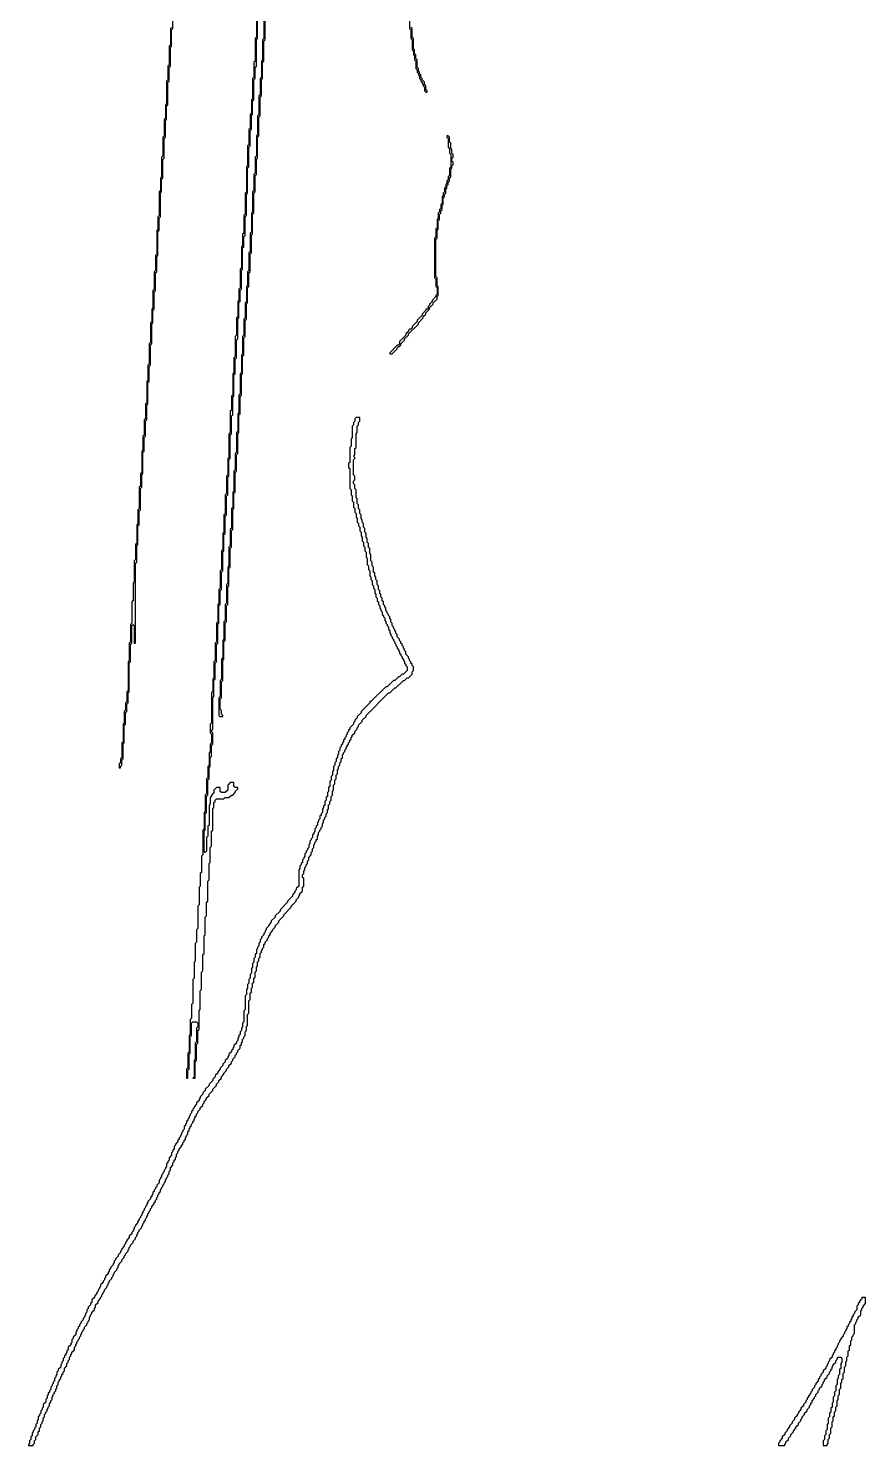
# Model space of a CAD drawing. Header units: metres. Extents: x 0 to 100, y 0 to 128.
# Drawn here: x 0.85 to 17.65, y 0.03 to 28.46 of the extents above; entities that cross this region are included whole.
import ezdxf

# ---------------------------------------------------------------- set-up
doc = ezdxf.new("R2010")
doc.units = ezdxf.units.M

msp = doc.modelspace()

# ---------------------------------------------------------------- linework, layer by layer
for points in [[(8.5, 29.25), (8.5, 28.45), (8.525, 28.425), (8.525, 28.25), (8.55, 28.225), (8.55, 28.025), (8.575, 28), (8.575, 27.925), (8.6, 27.9), (8.6, 27.825), (8.625, 27.8), (8.625, 27.65), (8.65, 27.625), (8.65, 27.575), (8.675, 27.55), (8.675, 27.525), (8.7, 27.5), (8.7, 27.45), (8.725, 27.425), (8.725, 27.4), (8.75, 27.375), (8.75, 27.35), (8.775, 27.325), (8.775, 27.3), (8.8, 27.275), (8.8, 27.2), (8.825, 27.175), (8.85, 27.175), (8.85, 27.2), (8.825, 27.225), (8.825, 27.3), (8.8, 27.325), (8.8, 27.375), (8.75, 27.425), (8.75, 27.45), (8.725, 27.475), (8.725, 27.525), (8.7, 27.55), (8.7, 27.575), (8.675, 27.6), (8.675, 27.65), (8.65, 27.675), (8.65, 27.825), (8.625, 27.85), (8.625, 27.925), (8.6, 27.95), (8.6, 28.025), (8.575, 28.05), (8.575, 28.25), (8.55, 28.275), (8.55, 28.45), (8.525, 28.475)], [(3.725, 28.475), (3.7, 28.45), (3.7, 28.125), (3.675, 28.1), (3.675, 27.725), (3.65, 27.7), (3.65, 27.425), (3.625, 27.4), (3.625, 26.95), (3.6, 26.925), (3.6, 26.65), (3.575, 26.625), (3.575, 26.3), (3.55, 26.275), (3.55, 25.9), (3.525, 25.875), (3.525, 25.475), (3.5, 25.45), (3.5, 25.2), (3.475, 25.175), (3.475, 24.7), (3.45, 24.675), (3.45, 24.425), (3.425, 24.4), (3.425, 23.925), (3.4, 23.9), (3.4, 23.6), (3.375, 23.575), (3.375, 23.225), (3.35, 23.2), (3.35, 22.85), (3.325, 22.825), (3.325, 22.575), (3.3, 22.55), (3.3, 22.15), (3.275, 22.125), (3.275, 21.725), (3.25, 21.7), (3.25, 21.4), (3.225, 21.375), (3.225, 20.95), (3.2, 20.925), (3.2, 20.625), (3.175, 20.6), (3.175, 20.3), (3.15, 20.275), (3.15, 20), (3.125, 19.975), (3.125, 19.55), (3.1, 19.525), (3.1, 19.275), (3.075, 19.25), (3.075, 18.825), (3.05, 18.8), (3.05, 18.525), (3.025, 18.5), (3.025, 18.125), (3, 18.1), (3, 17.8), (2.975, 17.775), (2.975, 17.35), (2.95, 17.325), (2.95, 16.975), (2.925, 16.95), (2.925, 16.525), (2.9, 16.5), (2.9, 16.15), (2.875, 16.125), (2.875, 15.775), (2.85, 15.75), (2.85, 15.175), (2.825, 15.15), (2.825, 14.95), (2.8, 14.925), (2.8, 14.775), (2.775, 14.75), (2.775, 14.525), (2.75, 14.5), (2.75, 14.15), (2.725, 14.125), (2.725, 13.825), (2.7, 13.8), (2.7, 13.725), (2.675, 13.7), (2.675, 13.625), (2.7, 13.625), (2.7, 13.65), (2.725, 13.675), (2.725, 13.775), (2.75, 13.8), (2.75, 14.1), (2.775, 14.125), (2.775, 14.475), (2.8, 14.5), (2.8, 14.725), (2.825, 14.75), (2.825, 14.9), (2.85, 14.925), (2.85, 15.125), (2.875, 15.15), (2.875, 15.725), (2.9, 15.75), (2.9, 16.1), (2.925, 16.125), (2.925, 16.475), (2.95, 16.5), (2.975, 16.475), (2.975, 16.125), (3, 16.125), (3, 17.725), (3.025, 17.75), (3.025, 18.075), (3.05, 18.1), (3.05, 18.475), (3.075, 18.5), (3.075, 18.775), (3.1, 18.8), (3.1, 19.225), (3.125, 19.25), (3.125, 19.5), (3.15, 19.525), (3.15, 19.95), (3.175, 19.975), (3.175, 20.25), (3.2, 20.275), (3.2, 20.575), (3.225, 20.6), (3.225, 20.9), (3.25, 20.925), (3.25, 21.35), (3.275, 21.375), (3.275, 21.675), (3.3, 21.7), (3.3, 22.1), (3.325, 22.125), (3.325, 22.525), (3.35, 22.55), (3.35, 22.8), (3.375, 22.825), (3.375, 23.175), (3.4, 23.2), (3.4, 23.55), (3.425, 23.575), (3.425, 23.875), (3.45, 23.9), (3.45, 24.375), (3.475, 24.4), (3.475, 24.65), (3.5, 24.675), (3.5, 25.15), (3.525, 25.175), (3.525, 25.425), (3.55, 25.45), (3.55, 25.825), (3.575, 25.85), (3.575, 26.25), (3.6, 26.275), (3.6, 26.6), (3.625, 26.625), (3.625, 26.9), (3.65, 26.925), (3.65, 27.375), (3.675, 27.4), (3.675, 27.675), (3.7, 27.7), (3.7, 28.075), (3.725, 28.1), (3.725, 28.425), (3.75, 28.45), (3.75, 28.725)], [(5.425, 28.65), (5.425, 28.275), (5.4, 28.25), (5.4, 27.8), (5.375, 27.775), (5.375, 27.475), (5.35, 27.45), (5.35, 27.05), (5.325, 27.025), (5.325, 26.75), (5.3, 26.725), (5.3, 26.45), (5.275, 26.425), (5.275, 26.125), (5.25, 26.1), (5.25, 25.7), (5.225, 25.675), (5.225, 25.175), (5.2, 25.15), (5.2, 24.725), (5.175, 24.7), (5.175, 24.35), (5.15, 24.325), (5.15, 24.1), (5.125, 24.075), (5.125, 23.65), (5.1, 23.625), (5.1, 23.25), (5.075, 23.225), (5.075, 23), (5.05, 22.975), (5.05, 22.675), (5.025, 22.65), (5.025, 22.3), (5, 22.275), (5, 21.875), (4.975, 21.85), (4.975, 21.55), (4.95, 21.525), (4.95, 21.1), (4.925, 21.075), (4.925, 20.8), (4.9, 20.775), (4.9, 20.35), (4.875, 20.325), (4.875, 19.85), (4.85, 19.825), (4.85, 19.5), (4.825, 19.475), (4.825, 19.125), (4.8, 19.1), (4.8, 18.725), (4.775, 18.7), (4.775, 18.35), (4.75, 18.325), (4.75, 18), (4.725, 17.975), (4.725, 17.6), (4.7, 17.575), (4.7, 17.225), (4.675, 17.2), (4.675, 16.925), (4.65, 16.9), (4.65, 16.55), (4.625, 16.525), (4.625, 16.15), (4.6, 16.125), (4.6, 15.775), (4.575, 15.75), (4.575, 15.425), (4.55, 15.4), (4.55, 15.15), (4.525, 15.125), (4.525, 14.525), (4.5, 14.5), (4.5, 14.325), (4.525, 14.3), (4.525, 14.125), (4.5, 14.1), (4.5, 13.95), (4.475, 13.925), (4.475, 13.675), (4.45, 13.65), (4.45, 13.425), (4.425, 13.4), (4.425, 13.1), (4.4, 13.075), (4.4, 12.75), (4.375, 12.725), (4.375, 12.4), (4.35, 12.375), (4.35, 11.875), (4.325, 11.85), (4.325, 11.525), (4.3, 11.5), (4.3, 11.25), (4.275, 11.225), (4.275, 10.875), (4.25, 10.85), (4.25, 10.4), (4.225, 10.375), (4.225, 10.125), (4.2, 10.1), (4.2, 9.75), (4.175, 9.725), (4.175, 9.4), (4.15, 9.375), (4.15, 8.9), (4.125, 8.875), (4.125, 8.6), (4.1, 8.575), (4.1, 8.275), (4.075, 8.25), (4.075, 7.925), (4.05, 7.9), (4.05, 7.6), (4.025, 7.575), (4.025, 7.4), (4.05, 7.4), (4.05, 7.55), (4.075, 7.575), (4.075, 7.875), (4.1, 7.9), (4.1, 8.225), (4.125, 8.25), (4.125, 8.5), (4.15, 8.525), (4.225, 8.525), (4.25, 8.5), (4.25, 8.425), (4.225, 8.4), (4.225, 8.125), (4.2, 8.1), (4.2, 7.775), (4.175, 7.75), (4.175, 7.425), (4.15, 7.4), (4.2, 7.4), (4.2, 7.725), (4.225, 7.75), (4.225, 8.075), (4.25, 8.1), (4.25, 8.35), (4.275, 8.375), (4.275, 8.75), (4.3, 8.775), (4.3, 9.15), (4.325, 9.175), (4.325, 9.525), (4.35, 9.55), (4.35, 9.875), (4.375, 9.9), (4.375, 10.25), (4.4, 10.275), (4.4, 10.625), (4.425, 10.65), (4.425, 10.925), (4.45, 10.95), (4.45, 11.35), (4.475, 11.375), (4.475, 11.7), (4.5, 11.725), (4.5, 12.025), (4.525, 12.05), (4.525, 12.35), (4.55, 12.375), (4.55, 12.8), (4.575, 12.825), (4.575, 12.925), (4.6, 12.95), (4.6, 12.975), (4.625, 13), (4.775, 13), (4.8, 13.025), (4.875, 13.025), (4.925, 13.075), (4.95, 13.075), (5, 13.125), (5, 13.15), (5.05, 13.2), (5.05, 13.225), (5, 13.225), (4.975, 13.25), (4.975, 13.325), (4.9, 13.325), (4.85, 13.275), (4.85, 13.175), (4.8, 13.125), (4.725, 13.125), (4.7, 13.15), (4.7, 13.225), (4.625, 13.225), (4.575, 13.175), (4.575, 13.125), (4.525, 13.075), (4.525, 13.05), (4.5, 13.025), (4.5, 12.9), (4.475, 12.875), (4.475, 12.475), (4.45, 12.45), (4.45, 12.25), (4.425, 12.225), (4.425, 11.95), (4.4, 11.925), (4.375, 11.95), (4.375, 12.35), (4.4, 12.375), (4.4, 12.7), (4.425, 12.725), (4.425, 13.05), (4.45, 13.075), (4.45, 13.375), (4.475, 13.4), (4.475, 13.625), (4.5, 13.65), (4.5, 13.825), (4.525, 13.85), (4.525, 14.075), (4.55, 14.1), (4.55, 14.325), (4.525, 14.35), (4.525, 14.375), (4.55, 14.4), (4.55, 15.025), (4.575, 15.05), (4.575, 15.375), (4.6, 15.4), (4.6, 15.725), (4.625, 15.75), (4.625, 16.1), (4.65, 16.125), (4.65, 16.5), (4.675, 16.525), (4.675, 16.875), (4.7, 16.9), (4.7, 17.175), (4.725, 17.2), (4.725, 17.55), (4.75, 17.575), (4.75, 17.95), (4.775, 17.975), (4.775, 18.3), (4.8, 18.325), (4.8, 18.675), (4.825, 18.7), (4.825, 19.075), (4.85, 19.1), (4.85, 19.45), (4.875, 19.475), (4.875, 19.8), (4.9, 19.825), (4.9, 20.3), (4.925, 20.325), (4.925, 20.675), (4.95, 20.7), (4.95, 21.05), (4.975, 21.075), (4.975, 21.5), (5, 21.525), (5, 21.825), (5.025, 21.85), (5.025, 22.2), (5.05, 22.225), (5.05, 22.625), (5.075, 22.65), (5.075, 22.95), (5.1, 22.975), (5.1, 23.2), (5.125, 23.225), (5.125, 23.6), (5.15, 23.625), (5.15, 24.05), (5.175, 24.075), (5.175, 24.275), (5.2, 24.3), (5.2, 24.675), (5.225, 24.7), (5.225, 25.125), (5.25, 25.15), (5.25, 25.65), (5.275, 25.675), (5.275, 26.075), (5.3, 26.1), (5.3, 26.4), (5.325, 26.425), (5.325, 26.7), (5.35, 26.725), (5.35, 27), (5.375, 27.025), (5.375, 27.425), (5.4, 27.45), (5.4, 27.675), (5.425, 27.7), (5.425, 28.225), (5.45, 28.25), (5.45, 28.625)], [(5.575, 28.7), (5.575, 28.25), (5.55, 28.225), (5.55, 27.825), (5.525, 27.8), (5.525, 27.475), (5.5, 27.45), (5.5, 27.125), (5.475, 27.1), (5.475, 26.725), (5.45, 26.7), (5.45, 26.325), (5.425, 26.3), (5.425, 25.9), (5.4, 25.875), (5.4, 25.55), (5.375, 25.525), (5.375, 25.2), (5.35, 25.175), (5.35, 24.775), (5.325, 24.75), (5.325, 24.375), (5.3, 24.35), (5.3, 23.975), (5.275, 23.95), (5.275, 23.6), (5.25, 23.575), (5.25, 23.3), (5.225, 23.275), (5.225, 22.975), (5.2, 22.95), (5.2, 22.65), (5.175, 22.625), (5.175, 22.3), (5.15, 22.275), (5.15, 21.925), (5.125, 21.9), (5.125, 21.55), (5.1, 21.525), (5.1, 21.125), (5.075, 21.1), (5.075, 20.75), (5.05, 20.725), (5.05, 20.375), (5.025, 20.35), (5.025, 19.95), (5, 19.925), (5, 19.6), (4.975, 19.575), (4.975, 19.175), (4.95, 19.15), (4.95, 18.85), (4.925, 18.825), (4.925, 18.425), (4.9, 18.4), (4.9, 18.075), (4.875, 18.05), (4.875, 17.675), (4.85, 17.65), (4.85, 17.325), (4.825, 17.3), (4.825, 16.925), (4.8, 16.9), (4.8, 16.575), (4.775, 16.55), (4.775, 16.2), (4.75, 16.175), (4.75, 15.825), (4.725, 15.8), (4.725, 15.4), (4.7, 15.375), (4.7, 15.05), (4.675, 15.025), (4.675, 14.675), (4.7, 14.65), (4.75, 14.65), (4.75, 14.675), (4.725, 14.7), (4.725, 14.775), (4.7, 14.8), (4.7, 15), (4.725, 15.025), (4.725, 15.35), (4.75, 15.375), (4.75, 15.775), (4.775, 15.8), (4.775, 16.15), (4.8, 16.175), (4.8, 16.525), (4.825, 16.55), (4.825, 16.875), (4.85, 16.9), (4.85, 17.25), (4.875, 17.275), (4.875, 17.625), (4.9, 17.65), (4.9, 18.025), (4.925, 18.05), (4.925, 18.375), (4.95, 18.4), (4.95, 18.8), (4.975, 18.825), (4.975, 19.125), (5, 19.15), (5, 19.55), (5.025, 19.575), (5.025, 19.9), (5.05, 19.925), (5.05, 20.325), (5.075, 20.35), (5.075, 20.7), (5.1, 20.725), (5.1, 21.075), (5.125, 21.1), (5.125, 21.5), (5.15, 21.525), (5.15, 21.875), (5.175, 21.9), (5.175, 22.25), (5.2, 22.275), (5.2, 22.6), (5.225, 22.625), (5.225, 22.925), (5.25, 22.95), (5.25, 23.25), (5.275, 23.275), (5.275, 23.55), (5.3, 23.575), (5.3, 23.925), (5.325, 23.95), (5.325, 24.3), (5.35, 24.325), (5.35, 24.725), (5.375, 24.75), (5.375, 25.15), (5.4, 25.175), (5.4, 25.5), (5.425, 25.525), (5.425, 25.825), (5.45, 25.85), (5.45, 26.275), (5.475, 26.3), (5.475, 26.675), (5.5, 26.7), (5.5, 27.075), (5.525, 27.1), (5.525, 27.425), (5.55, 27.45), (5.55, 27.775), (5.575, 27.8), (5.575, 28.2), (5.6, 28.225), (5.6, 28.675)]]:
    msp.add_lwpolyline(points)
for points in [[(9.25, 26.3), (9.25, 26.275), (9.275, 26.25), (9.275, 26.075), (9.3, 26.05), (9.3, 25.95), (9.325, 25.925), (9.325, 25.675), (9.3, 25.65), (9.3, 25.5), (9.275, 25.475), (9.275, 25.425), (9.25, 25.4), (9.25, 25.35), (9.225, 25.325), (9.225, 25.275), (9.2, 25.25), (9.2, 25.175), (9.175, 25.15), (9.175, 25.1), (9.15, 25.075), (9.15, 24.95), (9.125, 24.925), (9.125, 24.85), (9.1, 24.825), (9.1, 24.775), (9.075, 24.75), (9.075, 24.65), (9.05, 24.625), (9.05, 24.45), (9.025, 24.425), (9.025, 24.275), (9, 24.25), (9, 23.45), (9.025, 23.425), (9.025, 23.275), (9.05, 23.25), (9.05, 23.125), (9.025, 23.1), (9.025, 23.075), (8.95, 23), (8.95, 22.975), (8.9, 22.925), (8.9, 22.9), (8.875, 22.875), (8.875, 22.85), (8.85, 22.825), (8.825, 22.825), (8.825, 22.8), (8.75, 22.725), (8.75, 22.7), (8.65, 22.6), (8.65, 22.575), (8.55, 22.475), (8.55, 22.45), (8.525, 22.425), (8.5, 22.425), (8.475, 22.4), (8.475, 22.375), (8.425, 22.325), (8.425, 22.3), (8.3, 22.175), (8.3, 22.125), (8.275, 22.1), (8.25, 22.1), (8.1, 21.95), (8.1, 21.925), (8.15, 21.925), (8.25, 22.025), (8.25, 22.05), (8.275, 22.075), (8.3, 22.075), (8.325, 22.1), (8.325, 22.125), (8.4, 22.2), (8.4, 22.225), (8.475, 22.3), (8.475, 22.325), (8.675, 22.525), (8.675, 22.55), (8.775, 22.65), (8.775, 22.675), (8.825, 22.725), (8.825, 22.75), (8.9, 22.825), (8.9, 22.85), (8.975, 22.925), (8.975, 22.95), (9.05, 23.025), (9.05, 23.075), (9.075, 23.1), (9.075, 23.275), (9.05, 23.3), (9.05, 23.45), (9.025, 23.475), (9.025, 24.225), (9.05, 24.25), (9.05, 24.4), (9.075, 24.425), (9.075, 24.6), (9.1, 24.625), (9.1, 24.725), (9.125, 24.75), (9.125, 24.8), (9.15, 24.825), (9.15, 24.9), (9.175, 24.925), (9.175, 25.05), (9.2, 25.075), (9.2, 25.125), (9.225, 25.15), (9.225, 25.225), (9.25, 25.25), (9.25, 25.3), (9.275, 25.325), (9.275, 25.375), (9.3, 25.4), (9.3, 25.45), (9.325, 25.475), (9.325, 25.625), (9.35, 25.65), (9.35, 25.7), (9.375, 25.725), (9.375, 25.775), (9.35, 25.8), (9.35, 25.85), (9.375, 25.875), (9.375, 25.925), (9.35, 25.95), (9.35, 26.025), (9.325, 26.05), (9.325, 26.15), (9.3, 26.175), (9.3, 26.275), (9.275, 26.3)], [(7.425, 20.65), (7.4, 20.625), (7.4, 20.575), (7.375, 20.55), (7.375, 20.5), (7.35, 20.475), (7.35, 20.25), (7.325, 20.225), (7.325, 20.075), (7.3, 20.05), (7.3, 19.75), (7.275, 19.725), (7.275, 19.65), (7.3, 19.625), (7.3, 19.225), (7.325, 19.2), (7.325, 19.1), (7.35, 19.075), (7.35, 18.975), (7.375, 18.95), (7.375, 18.85), (7.4, 18.825), (7.4, 18.75), (7.425, 18.725), (7.425, 18.65), (7.45, 18.625), (7.45, 18.55), (7.475, 18.525), (7.475, 18.475), (7.5, 18.45), (7.5, 18.375), (7.525, 18.35), (7.525, 18.275), (7.55, 18.25), (7.55, 18.175), (7.575, 18.15), (7.575, 18.075), (7.6, 18.05), (7.6, 17.975), (7.625, 17.95), (7.625, 17.85), (7.65, 17.825), (7.65, 17.7), (7.675, 17.675), (7.675, 17.6), (7.7, 17.575), (7.7, 17.475), (7.725, 17.45), (7.725, 17.4), (7.75, 17.375), (7.75, 17.3), (7.775, 17.275), (7.775, 17.225), (7.8, 17.2), (7.8, 17.125), (7.825, 17.1), (7.825, 17.05), (7.85, 17.025), (7.85, 16.975), (7.875, 16.95), (7.875, 16.9), (7.9, 16.875), (7.9, 16.825), (7.925, 16.8), (7.925, 16.775), (7.95, 16.75), (7.95, 16.7), (7.975, 16.675), (7.975, 16.65), (8, 16.625), (8, 16.575), (8.025, 16.55), (8.025, 16.525), (8.05, 16.5), (8.05, 16.475), (8.075, 16.45), (8.075, 16.4), (8.1, 16.375), (8.1, 16.325), (8.125, 16.3), (8.125, 16.275), (8.15, 16.25), (8.15, 16.225), (8.175, 16.2), (8.175, 16.175), (8.2, 16.15), (8.2, 16.125), (8.225, 16.1), (8.225, 16.075), (8.25, 16.05), (8.25, 16.025), (8.275, 16), (8.275, 15.975), (8.3, 15.95), (8.3, 15.925), (8.325, 15.9), (8.325, 15.875), (8.35, 15.85), (8.35, 15.825), (8.375, 15.8), (8.375, 15.775), (8.4, 15.75), (8.4, 15.725), (8.425, 15.7), (8.425, 15.675), (8.45, 15.65), (8.45, 15.575), (8.375, 15.5), (8.35, 15.5), (8.3, 15.45), (8.275, 15.45), (8.2, 15.375), (8.175, 15.375), (8.05, 15.25), (8.025, 15.25), (7.725, 14.95), (7.7, 14.95), (7.7, 14.925), (7.525, 14.75), (7.525, 14.725), (7.45, 14.65), (7.45, 14.625), (7.4, 14.575), (7.4, 14.55), (7.375, 14.525), (7.375, 14.5), (7.3, 14.425), (7.3, 14.4), (7.275, 14.375), (7.275, 14.35), (7.25, 14.325), (7.25, 14.3), (7.225, 14.275), (7.225, 14.25), (7.2, 14.225), (7.2, 14.2), (7.175, 14.175), (7.175, 14.15), (7.15, 14.125), (7.15, 14.1), (7.125, 14.075), (7.125, 14.05), (7.1, 14.025), (7.1, 13.975), (7.075, 13.95), (7.075, 13.9), (7.05, 13.875), (7.05, 13.825), (7.025, 13.8), (7.025, 13.75), (7, 13.725), (7, 13.675), (6.975, 13.65), (6.975, 13.575), (6.95, 13.55), (6.95, 13.475), (6.925, 13.45), (6.925, 13.375), (6.9, 13.35), (6.9, 13.25), (6.875, 13.225), (6.875, 13.15), (6.85, 13.125), (6.85, 13.05), (6.825, 13.025), (6.825, 12.975), (6.8, 12.95), (6.8, 12.875), (6.775, 12.85), (6.775, 12.825), (6.75, 12.8), (6.75, 12.725), (6.725, 12.7), (6.725, 12.675), (6.7, 12.65), (6.7, 12.6), (6.675, 12.575), (6.675, 12.55), (6.65, 12.525), (6.65, 12.475), (6.625, 12.45), (6.625, 12.425), (6.6, 12.4), (6.6, 12.35), (6.575, 12.325), (6.575, 12.3), (6.55, 12.275), (6.55, 12.225), (6.525, 12.2), (6.525, 12.175), (6.5, 12.15), (6.5, 12.1), (6.475, 12.075), (6.475, 12.025), (6.45, 12), (6.45, 11.975), (6.425, 11.95), (6.425, 11.925), (6.4, 11.9), (6.4, 11.85), (6.375, 11.825), (6.375, 11.8), (6.35, 11.775), (6.35, 11.725), (6.325, 11.7), (6.325, 11.675), (6.3, 11.65), (6.3, 11.6), (6.275, 11.575), (6.275, 11.25), (6.225, 11.2), (6.225, 11.175), (6.2, 11.15), (6.2, 11.125), (6.15, 11.075), (6.15, 11.05), (6.05, 10.95), (6.05, 10.925), (5.9, 10.775), (5.9, 10.75), (5.8, 10.65), (5.8, 10.625), (5.725, 10.55), (5.725, 10.525), (5.675, 10.475), (5.675, 10.45), (5.625, 10.4), (5.625, 10.375), (5.6, 10.35), (5.6, 10.325), (5.575, 10.3), (5.575, 10.275), (5.525, 10.225), (5.525, 10.2), (5.5, 10.175), (5.5, 10.125), (5.475, 10.1), (5.475, 10.05), (5.45, 10.025), (5.45, 10), (5.425, 9.975), (5.425, 9.9), (5.4, 9.875), (5.4, 9.825), (5.375, 9.8), (5.375, 9.725), (5.35, 9.7), (5.35, 9.625), (5.325, 9.6), (5.325, 9.5), (5.3, 9.475), (5.3, 9.4), (5.275, 9.375), (5.275, 9.3), (5.25, 9.275), (5.25, 9.2), (5.225, 9.175), (5.225, 9.075), (5.2, 9.05), (5.2, 8.775), (5.175, 8.75), (5.175, 8.525), (5.15, 8.5), (5.15, 8.425), (5.125, 8.4), (5.125, 8.35), (5.1, 8.325), (5.1, 8.275), (5.075, 8.25), (5.075, 8.225), (5.05, 8.2), (5.05, 8.15), (5.025, 8.125), (5.025, 8.1), (4.975, 8.05), (4.975, 8.025), (4.95, 8), (4.95, 7.975), (4.925, 7.95), (4.925, 7.925), (4.875, 7.875), (4.875, 7.85), (4.85, 7.825), (4.85, 7.8), (4.8, 7.75), (4.8, 7.725), (4.75, 7.675), (4.75, 7.65), (4.7, 7.6), (4.7, 7.575), (4.65, 7.525), (4.65, 7.5), (4.6, 7.45), (4.6, 7.425), (4.55, 7.375), (4.55, 7.35), (4.475, 7.275), (4.475, 7.25), (4.4, 7.175), (4.4, 7.15), (4.35, 7.1), (4.35, 7.075), (4.3, 7.025), (4.3, 7), (4.275, 6.975), (4.275, 6.95), (4.225, 6.9), (4.225, 6.875), (4.175, 6.825), (4.175, 6.8), (4.15, 6.775), (4.15, 6.75), (4.125, 6.725), (4.125, 6.7), (4.1, 6.675), (4.1, 6.65), (4.075, 6.625), (4.075, 6.6), (4.05, 6.575), (4.05, 6.55), (4.025, 6.525), (4.025, 6.5), (4, 6.475), (4, 6.45), (3.975, 6.425), (3.975, 6.375), (3.95, 6.35), (3.95, 6.325), (3.925, 6.3), (3.925, 6.275), (3.9, 6.25), (3.9, 6.225), (3.875, 6.2), (3.875, 6.175), (3.85, 6.15), (3.85, 6.125), (3.8, 6.075), (3.8, 6.05), (3.775, 6.025), (3.775, 5.975), (3.75, 5.95), (3.75, 5.925), (3.725, 5.9), (3.725, 5.85), (3.675, 5.8), (3.675, 5.75), (3.65, 5.725), (3.65, 5.7), (3.625, 5.675), (3.625, 5.625), (3.6, 5.6), (3.6, 5.575), (3.575, 5.55), (3.575, 5.525), (3.55, 5.5), (3.55, 5.475), (3.525, 5.45), (3.525, 5.425), (3.5, 5.4), (3.5, 5.375), (3.475, 5.35), (3.475, 5.3), (3.425, 5.25), (3.425, 5.225), (3.4, 5.2), (3.4, 5.175), (3.375, 5.15), (3.375, 5.125), (3.35, 5.1), (3.35, 5.075), (3.325, 5.05), (3.325, 5.025), (3.3, 5), (3.3, 4.975), (3.25, 4.925), (3.25, 4.9), (3.225, 4.875), (3.225, 4.85), (3.2, 4.825), (3.2, 4.8), (3.175, 4.775), (3.175, 4.75), (3.15, 4.725), (3.15, 4.7), (3.125, 4.675), (3.125, 4.65), (3.1, 4.625), (3.1, 4.6), (3.075, 4.575), (3.075, 4.55), (3.05, 4.525), (3.05, 4.5), (3, 4.45), (3, 4.425), (2.975, 4.4), (2.975, 4.375), (2.95, 4.35), (2.95, 4.325), (2.925, 4.3), (2.925, 4.275), (2.875, 4.225), (2.875, 4.2), (2.825, 4.15), (2.825, 4.125), (2.8, 4.1), (2.8, 4.075), (2.775, 4.05), (2.775, 4.025), (2.725, 3.975), (2.725, 3.95), (2.7, 3.925), (2.7, 3.9), (2.65, 3.85), (2.65, 3.825), (2.6, 3.775), (2.6, 3.75), (2.575, 3.725), (2.575, 3.7), (2.55, 3.675), (2.55, 3.65), (2.5, 3.6), (2.5, 3.575), (2.475, 3.55), (2.475, 3.525), (2.45, 3.5), (2.45, 3.475), (2.4, 3.425), (2.4, 3.4), (2.375, 3.375), (2.375, 3.35), (2.35, 3.325), (2.35, 3.3), (2.3, 3.25), (2.3, 3.225), (2.275, 3.2), (2.275, 3.175), (2.25, 3.15), (2.25, 3.125), (2.225, 3.1), (2.225, 3.075), (2.175, 3.025), (2.175, 3), (2.125, 2.95), (2.125, 2.9), (2.1, 2.875), (2.1, 2.85), (2.05, 2.8), (2.05, 2.775), (2.025, 2.75), (2.025, 2.7), (2, 2.675), (2, 2.65), (1.975, 2.625), (1.975, 2.6), (1.95, 2.575), (1.95, 2.55), (1.9, 2.5), (1.9, 2.475), (1.875, 2.45), (1.875, 2.425), (1.85, 2.4), (1.85, 2.375), (1.825, 2.35), (1.825, 2.325), (1.8, 2.3), (1.8, 2.25), (1.75, 2.2), (1.75, 2.175), (1.725, 2.15), (1.725, 2.1), (1.7, 2.075), (1.7, 2.05), (1.65, 2), (1.65, 1.95), (1.625, 1.925), (1.625, 1.9), (1.6, 1.875), (1.6, 1.85), (1.575, 1.825), (1.575, 1.8), (1.55, 1.775), (1.55, 1.725), (1.525, 1.7), (1.525, 1.675), (1.5, 1.65), (1.5, 1.6), (1.45, 1.55), (1.45, 1.525), (1.425, 1.5), (1.425, 1.45), (1.4, 1.425), (1.4, 1.4), (1.375, 1.375), (1.375, 1.325), (1.35, 1.3), (1.35, 1.275), (1.325, 1.25), (1.325, 1.225), (1.3, 1.2), (1.3, 1.15), (1.275, 1.125), (1.275, 1.1), (1.25, 1.075), (1.25, 1.05), (1.225, 1.025), (1.225, 0.975), (1.2, 0.95), (1.2, 0.9), (1.15, 0.85), (1.15, 0.8), (1.125, 0.775), (1.125, 0.75), (1.1, 0.725), (1.1, 0.675), (1.075, 0.65), (1.075, 0.625), (1.05, 0.6), (1.05, 0.55), (1.025, 0.525), (1.025, 0.475), (1, 0.45), (1, 0.4), (0.975, 0.375), (0.975, 0.35), (0.95, 0.325), (0.95, 0.3), (0.925, 0.275), (0.925, 0.225), (0.9, 0.2), (0.9, 0.15), (0.875, 0.125), (0.875, 0.075), (0.85, 0.05), (0.85, 0.025), (0.95, 0.025), (0.95, 0.05), (0.975, 0.075), (0.975, 0.125), (1, 0.15), (1, 0.2), (1.05, 0.25), (1.05, 0.3), (1.075, 0.325), (1.075, 0.375), (1.1, 0.4), (1.1, 0.45), (1.125, 0.475), (1.125, 0.5), (1.15, 0.525), (1.15, 0.575), (1.175, 0.6), (1.175, 0.65), (1.2, 0.675), (1.2, 0.7), (1.225, 0.725), (1.225, 0.75), (1.25, 0.775), (1.25, 0.8), (1.275, 0.825), (1.275, 0.875), (1.3, 0.9), (1.3, 0.925), (1.325, 0.95), (1.325, 1), (1.35, 1.025), (1.35, 1.05), (1.375, 1.075), (1.375, 1.1), (1.4, 1.125), (1.4, 1.15), (1.425, 1.175), (1.425, 1.225), (1.45, 1.25), (1.45, 1.3), (1.475, 1.325), (1.475, 1.35), (1.5, 1.375), (1.5, 1.4), (1.525, 1.425), (1.525, 1.45), (1.55, 1.475), (1.55, 1.5), (1.575, 1.525), (1.575, 1.575), (1.625, 1.625), (1.625, 1.675), (1.65, 1.7), (1.65, 1.725), (1.675, 1.75), (1.675, 1.8), (1.7, 1.825), (1.7, 1.85), (1.725, 1.875), (1.725, 1.9), (1.775, 1.95), (1.775, 2), (1.8, 2.025), (1.8, 2.05), (1.825, 2.075), (1.825, 2.1), (1.85, 2.125), (1.85, 2.15), (1.875, 2.175), (1.875, 2.2), (1.9, 2.225), (1.9, 2.25), (1.925, 2.275), (1.925, 2.3), (1.95, 2.325), (1.95, 2.35), (1.975, 2.375), (1.975, 2.4), (2.025, 2.45), (2.025, 2.475), (2.05, 2.5), (2.05, 2.525), (2.075, 2.55), (2.075, 2.6), (2.1, 2.625), (2.1, 2.65), (2.125, 2.675), (2.125, 2.7), (2.175, 2.75), (2.175, 2.775), (2.2, 2.8), (2.2, 2.85), (2.25, 2.9), (2.25, 2.925), (2.3, 2.975), (2.3, 3), (2.325, 3.025), (2.325, 3.05), (2.35, 3.075), (2.35, 3.1), (2.375, 3.125), (2.375, 3.15), (2.425, 3.2), (2.425, 3.225), (2.45, 3.25), (2.45, 3.275), (2.475, 3.3), (2.475, 3.325), (2.525, 3.375), (2.525, 3.4), (2.55, 3.425), (2.55, 3.45), (2.575, 3.475), (2.575, 3.5), (2.625, 3.55), (2.625, 3.575), (2.65, 3.6), (2.65, 3.625), (2.675, 3.65), (2.675, 3.675), (2.725, 3.725), (2.725, 3.75), (2.775, 3.8), (2.775, 3.825), (2.8, 3.85), (2.8, 3.875), (2.85, 3.925), (2.85, 3.95), (2.875, 3.975), (2.875, 4), (2.9, 4.025), (2.9, 4.05), (2.95, 4.1), (2.95, 4.125), (3, 4.175), (3, 4.2), (3.025, 4.225), (3.025, 4.25), (3.05, 4.275), (3.05, 4.3), (3.075, 4.325), (3.075, 4.35), (3.125, 4.4), (3.125, 4.425), (3.15, 4.45), (3.15, 4.475), (3.175, 4.5), (3.175, 4.525), (3.2, 4.55), (3.2, 4.575), (3.225, 4.6), (3.225, 4.625), (3.25, 4.65), (3.25, 4.675), (3.275, 4.7), (3.275, 4.725), (3.3, 4.75), (3.3, 4.775), (3.325, 4.8), (3.325, 4.825), (3.375, 4.875), (3.375, 4.9), (3.4, 4.925), (3.4, 4.95), (3.425, 4.975), (3.425, 5), (3.45, 5.025), (3.45, 5.05), (3.475, 5.075), (3.475, 5.1), (3.5, 5.125), (3.5, 5.15), (3.525, 5.175), (3.525, 5.2), (3.55, 5.225), (3.55, 5.25), (3.575, 5.275), (3.575, 5.3), (3.6, 5.325), (3.6, 5.35), (3.625, 5.375), (3.625, 5.4), (3.65, 5.425), (3.65, 5.45), (3.675, 5.475), (3.675, 5.525), (3.7, 5.55), (3.7, 5.6), (3.75, 5.65), (3.75, 5.7), (3.775, 5.725), (3.775, 5.75), (3.8, 5.775), (3.8, 5.8), (3.825, 5.825), (3.825, 5.875), (3.85, 5.9), (3.85, 5.925), (3.875, 5.95), (3.875, 5.975), (3.925, 6.025), (3.925, 6.05), (3.95, 6.075), (3.95, 6.1), (3.975, 6.125), (3.975, 6.15), (4, 6.175), (4, 6.2), (4.025, 6.225), (4.025, 6.25), (4.05, 6.275), (4.05, 6.325), (4.075, 6.35), (4.075, 6.375), (4.1, 6.4), (4.1, 6.425), (4.125, 6.45), (4.125, 6.475), (4.15, 6.5), (4.15, 6.525), (4.175, 6.55), (4.175, 6.575), (4.2, 6.6), (4.2, 6.625), (4.225, 6.65), (4.225, 6.675), (4.25, 6.7), (4.25, 6.725), (4.3, 6.775), (4.3, 6.8), (4.35, 6.85), (4.35, 6.875), (4.375, 6.9), (4.375, 6.925), (4.425, 6.975), (4.425, 7), (4.475, 7.05), (4.475, 7.075), (4.55, 7.15), (4.55, 7.175), (4.625, 7.25), (4.625, 7.275), (4.675, 7.325), (4.675, 7.35), (4.725, 7.4), (4.725, 7.425), (4.775, 7.475), (4.775, 7.5), (4.825, 7.55), (4.825, 7.575), (4.875, 7.625), (4.875, 7.65), (4.925, 7.7), (4.925, 7.725), (4.95, 7.75), (4.95, 7.775), (5, 7.825), (5, 7.85), (5.025, 7.875), (5.025, 7.9), (5.05, 7.925), (5.05, 7.95), (5.1, 8), (5.1, 8.05), (5.125, 8.075), (5.125, 8.1), (5.15, 8.125), (5.15, 8.175), (5.175, 8.2), (5.175, 8.225), (5.2, 8.25), (5.2, 8.325), (5.225, 8.35), (5.225, 8.425), (5.25, 8.45), (5.25, 8.675), (5.275, 8.7), (5.275, 8.95), (5.3, 8.975), (5.3, 9.1), (5.325, 9.125), (5.325, 9.2), (5.35, 9.225), (5.35, 9.3), (5.375, 9.325), (5.375, 9.4), (5.4, 9.425), (5.4, 9.525), (5.425, 9.55), (5.425, 9.625), (5.45, 9.65), (5.45, 9.725), (5.475, 9.75), (5.475, 9.8), (5.5, 9.825), (5.5, 9.9), (5.525, 9.925), (5.525, 9.95), (5.55, 9.975), (5.55, 10), (5.575, 10.025), (5.575, 10.075), (5.6, 10.1), (5.6, 10.125), (5.65, 10.175), (5.65, 10.2), (5.675, 10.225), (5.675, 10.25), (5.7, 10.275), (5.7, 10.3), (5.75, 10.35), (5.75, 10.375), (5.8, 10.425), (5.8, 10.45), (5.875, 10.525), (5.875, 10.55), (5.975, 10.65), (5.975, 10.675), (6.125, 10.825), (6.125, 10.85), (6.225, 10.95), (6.225, 10.975), (6.275, 11.025), (6.275, 11.05), (6.3, 11.075), (6.3, 11.1), (6.35, 11.15), (6.35, 11.225), (6.375, 11.25), (6.375, 11.4), (6.35, 11.425), (6.35, 11.475), (6.375, 11.5), (6.375, 11.55), (6.4, 11.575), (6.4, 11.625), (6.425, 11.65), (6.425, 11.675), (6.45, 11.7), (6.45, 11.75), (6.475, 11.775), (6.475, 11.825), (6.525, 11.875), (6.525, 11.925), (6.55, 11.95), (6.55, 12), (6.575, 12.025), (6.575, 12.075), (6.6, 12.1), (6.6, 12.125), (6.625, 12.15), (6.625, 12.175), (6.65, 12.2), (6.65, 12.25), (6.675, 12.275), (6.675, 12.325), (6.7, 12.35), (6.7, 12.375), (6.725, 12.4), (6.725, 12.425), (6.75, 12.45), (6.75, 12.5), (6.775, 12.525), (6.775, 12.575), (6.8, 12.6), (6.8, 12.625), (6.825, 12.65), (6.825, 12.7), (6.85, 12.725), (6.85, 12.775), (6.875, 12.8), (6.875, 12.875), (6.9, 12.9), (6.9, 12.95), (6.925, 12.975), (6.925, 13.05), (6.95, 13.075), (6.95, 13.15), (6.975, 13.175), (6.975, 13.275), (7, 13.3), (7, 13.375), (7.025, 13.4), (7.025, 13.475), (7.05, 13.5), (7.05, 13.575), (7.075, 13.6), (7.075, 13.65), (7.1, 13.675), (7.1, 13.725), (7.125, 13.75), (7.125, 13.8), (7.15, 13.825), (7.15, 13.875), (7.175, 13.9), (7.175, 13.925), (7.2, 13.95), (7.2, 13.975), (7.225, 14), (7.225, 14.025), (7.25, 14.05), (7.25, 14.075), (7.275, 14.1), (7.275, 14.125), (7.3, 14.15), (7.3, 14.175), (7.325, 14.2), (7.325, 14.225), (7.35, 14.25), (7.35, 14.275), (7.4, 14.325), (7.4, 14.35), (7.45, 14.4), (7.45, 14.425), (7.475, 14.45), (7.475, 14.475), (7.55, 14.55), (7.55, 14.575), (7.625, 14.65), (7.625, 14.675), (8.075, 15.125), (8.1, 15.125), (8.2, 15.225), (8.225, 15.225), (8.375, 15.375), (8.4, 15.375), (8.45, 15.425), (8.475, 15.425), (8.55, 15.5), (8.55, 15.55), (8.575, 15.575), (8.575, 15.65), (8.55, 15.675), (8.55, 15.7), (8.525, 15.725), (8.525, 15.75), (8.5, 15.775), (8.5, 15.8), (8.475, 15.825), (8.475, 15.85), (8.425, 15.9), (8.425, 15.95), (8.4, 15.975), (8.4, 16), (8.375, 16.025), (8.375, 16.05), (8.35, 16.075), (8.35, 16.1), (8.325, 16.125), (8.325, 16.15), (8.3, 16.175), (8.3, 16.2), (8.25, 16.25), (8.25, 16.3), (8.225, 16.325), (8.225, 16.35), (8.2, 16.375), (8.2, 16.4), (8.175, 16.425), (8.175, 16.45), (8.15, 16.475), (8.15, 16.525), (8.125, 16.55), (8.125, 16.6), (8.1, 16.625), (8.1, 16.65), (8.075, 16.675), (8.075, 16.7), (8.05, 16.725), (8.05, 16.75), (8.025, 16.775), (8.025, 16.825), (8, 16.85), (8, 16.875), (7.975, 16.9), (7.975, 16.95), (7.95, 16.975), (7.95, 17.025), (7.925, 17.05), (7.925, 17.1), (7.9, 17.125), (7.9, 17.175), (7.875, 17.2), (7.875, 17.275), (7.85, 17.3), (7.85, 17.375), (7.825, 17.4), (7.825, 17.45), (7.8, 17.475), (7.8, 17.525), (7.775, 17.55), (7.775, 17.65), (7.75, 17.675), (7.75, 17.75), (7.725, 17.775), (7.725, 17.9), (7.7, 17.925), (7.7, 18.025), (7.675, 18.05), (7.675, 18.125), (7.65, 18.15), (7.65, 18.225), (7.625, 18.25), (7.625, 18.325), (7.6, 18.35), (7.6, 18.425), (7.575, 18.45), (7.575, 18.525), (7.55, 18.55), (7.55, 18.6), (7.525, 18.625), (7.525, 18.7), (7.5, 18.725), (7.5, 18.8), (7.475, 18.825), (7.475, 18.9), (7.45, 18.925), (7.45, 19.025), (7.425, 19.05), (7.425, 19.2), (7.4, 19.225), (7.4, 19.3), (7.375, 19.325), (7.375, 19.375), (7.4, 19.4), (7.4, 19.475), (7.375, 19.5), (7.375, 19.8), (7.4, 19.825), (7.4, 19.85), (7.375, 19.875), (7.4, 19.9), (7.4, 20.025), (7.425, 20.05), (7.425, 20.325), (7.45, 20.35), (7.45, 20.475), (7.475, 20.5), (7.475, 20.55), (7.5, 20.575), (7.5, 20.65)], [(17.575, 3), (17.575, 2.975), (17.525, 2.925), (17.525, 2.9), (17.5, 2.875), (17.5, 2.85), (17.475, 2.825), (17.475, 2.75), (17.425, 2.7), (17.425, 2.675), (17.4, 2.65), (17.4, 2.625), (17.375, 2.6), (17.375, 2.575), (17.35, 2.55), (17.35, 2.525), (17.325, 2.5), (17.325, 2.475), (17.3, 2.45), (17.3, 2.425), (17.275, 2.4), (17.275, 2.375), (17.25, 2.35), (17.25, 2.325), (17.225, 2.3), (17.225, 2.275), (17.2, 2.25), (17.2, 2.225), (17.15, 2.175), (17.15, 2.15), (17.125, 2.125), (17.125, 2.1), (17.1, 2.075), (17.1, 2.05), (17.075, 2.025), (17.075, 2), (17.05, 1.975), (17.05, 1.95), (17.025, 1.925), (17.025, 1.9), (17, 1.875), (17, 1.85), (16.975, 1.825), (16.975, 1.8), (16.925, 1.75), (16.925, 1.725), (16.9, 1.7), (16.9, 1.675), (16.875, 1.65), (16.875, 1.625), (16.85, 1.6), (16.85, 1.575), (16.8, 1.525), (16.8, 1.5), (16.75, 1.45), (16.75, 1.425), (16.725, 1.4), (16.725, 1.375), (16.7, 1.35), (16.7, 1.325), (16.65, 1.275), (16.65, 1.25), (16.625, 1.225), (16.625, 1.2), (16.575, 1.15), (16.575, 1.125), (16.55, 1.1), (16.55, 1.075), (16.5, 1.025), (16.5, 1), (16.475, 0.975), (16.475, 0.95), (16.45, 0.925), (16.45, 0.9), (16.4, 0.85), (16.4, 0.825), (16.35, 0.775), (16.35, 0.75), (16.3, 0.7), (16.3, 0.675), (16.275, 0.65), (16.275, 0.625), (16.225, 0.575), (16.225, 0.55), (16.175, 0.5), (16.175, 0.475), (16.125, 0.425), (16.125, 0.4), (16.075, 0.35), (16.075, 0.325), (16.025, 0.275), (16.025, 0.25), (15.975, 0.2), (15.975, 0.175), (15.925, 0.125), (15.925, 0.1), (15.9, 0.075), (15.9, 0.025), (16.025, 0.025), (16.025, 0.05), (16.05, 0.075), (16.05, 0.1), (16.1, 0.15), (16.1, 0.175), (16.15, 0.225), (16.15, 0.25), (16.2, 0.3), (16.2, 0.325), (16.25, 0.375), (16.25, 0.4), (16.3, 0.45), (16.3, 0.475), (16.35, 0.525), (16.35, 0.55), (16.375, 0.575), (16.375, 0.6), (16.425, 0.65), (16.425, 0.675), (16.475, 0.725), (16.475, 0.75), (16.525, 0.8), (16.525, 0.825), (16.55, 0.85), (16.55, 0.875), (16.575, 0.9), (16.575, 0.925), (16.625, 0.975), (16.625, 1), (16.65, 1.025), (16.65, 1.05), (16.7, 1.1), (16.7, 1.125), (16.725, 1.15), (16.725, 1.175), (16.775, 1.225), (16.775, 1.25), (16.8, 1.275), (16.8, 1.3), (16.825, 1.325), (16.825, 1.35), (16.875, 1.4), (16.875, 1.425), (16.925, 1.475), (16.925, 1.5), (16.95, 1.525), (16.95, 1.55), (16.975, 1.575), (16.975, 1.6), (17, 1.625), (17, 1.65), (17.05, 1.7), (17.05, 1.725), (17.075, 1.75), (17.075, 1.775), (17.1, 1.8), (17.15, 1.8), (17.175, 1.775), (17.175, 1.7), (17.15, 1.675), (17.15, 1.575), (17.125, 1.55), (17.125, 1.45), (17.1, 1.425), (17.1, 1.375), (17.075, 1.35), (17.075, 1.25), (17.05, 1.225), (17.05, 1.125), (17.025, 1.1), (17.025, 1.025), (17, 1), (17, 0.9), (16.975, 0.875), (16.975, 0.8), (16.95, 0.775), (16.95, 0.7), (16.925, 0.675), (16.925, 0.6), (16.9, 0.575), (16.9, 0.475), (16.875, 0.45), (16.875, 0.35), (16.85, 0.325), (16.85, 0.25), (16.825, 0.225), (16.825, 0.15), (16.8, 0.125), (16.8, 0.025), (16.875, 0.025), (16.875, 0.05), (16.9, 0.075), (16.9, 0.15), (16.925, 0.175), (16.925, 0.25), (16.95, 0.275), (16.95, 0.375), (16.975, 0.4), (16.975, 0.5), (17, 0.525), (17, 0.6), (17.025, 0.625), (17.025, 0.7), (17.05, 0.725), (17.05, 0.8), (17.075, 0.825), (17.075, 0.925), (17.1, 0.95), (17.1, 1.025), (17.125, 1.05), (17.125, 1.15), (17.15, 1.175), (17.15, 1.275), (17.175, 1.3), (17.175, 1.35), (17.2, 1.375), (17.2, 1.475), (17.225, 1.5), (17.225, 1.6), (17.25, 1.625), (17.25, 1.7), (17.275, 1.725), (17.275, 1.8), (17.3, 1.825), (17.3, 1.925), (17.325, 1.95), (17.325, 2.025), (17.35, 2.05), (17.35, 2.125), (17.375, 2.15), (17.375, 2.2), (17.4, 2.225), (17.4, 2.25), (17.425, 2.275), (17.425, 2.45), (17.45, 2.475), (17.45, 2.5), (17.475, 2.525), (17.475, 2.55), (17.5, 2.575), (17.5, 2.6), (17.55, 2.65), (17.55, 2.725), (17.575, 2.75), (17.575, 2.775), (17.6, 2.8), (17.6, 2.825), (17.65, 2.875), (17.65, 3)]]:
    msp.add_lwpolyline(points, close=True)

doc.saveas('drawing.dxf')
